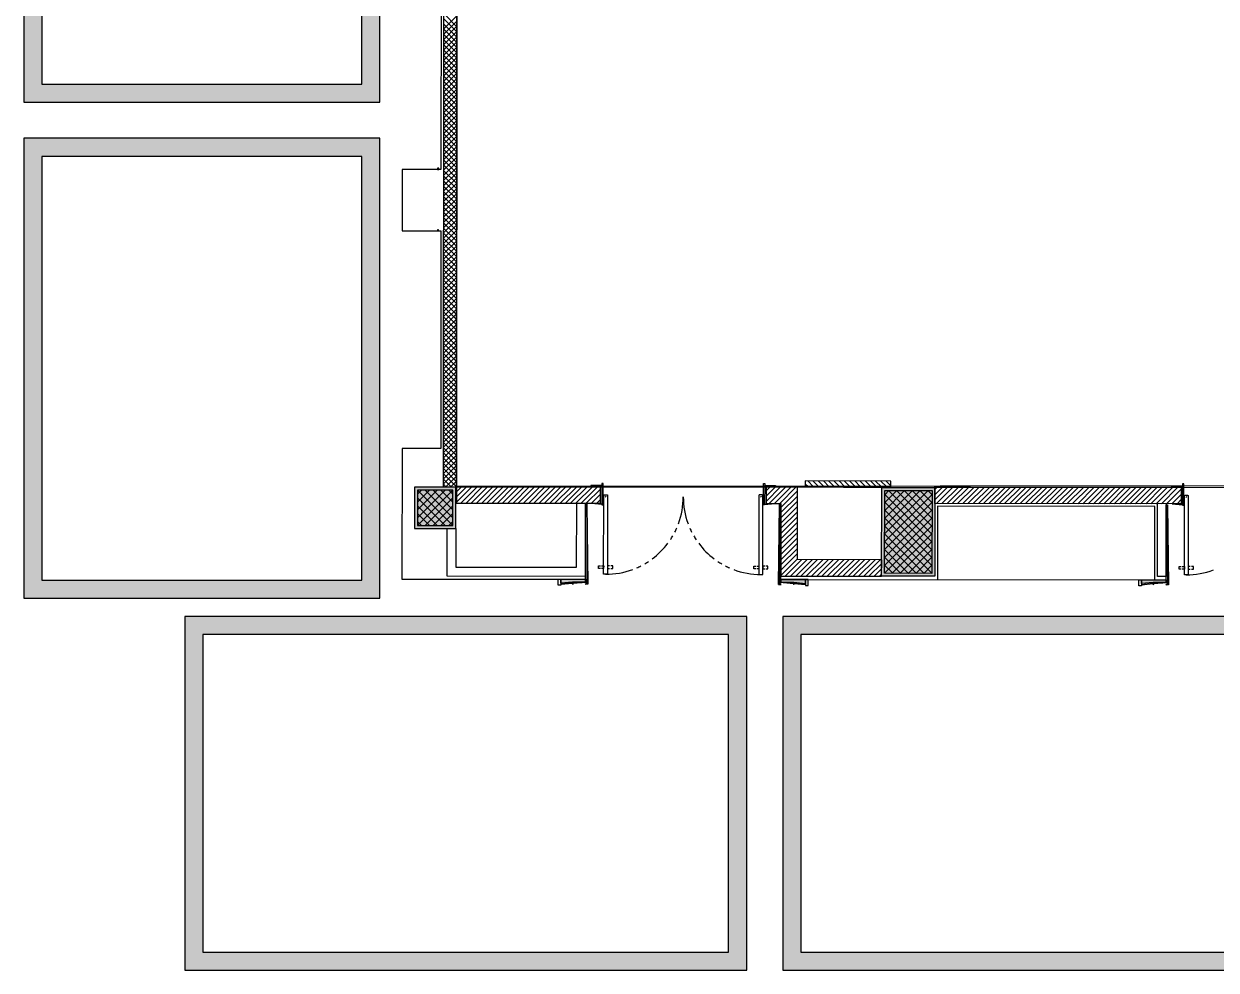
# Model space of a CAD drawing. Extents: x -957 to 3394, y -3 to 3008.
# Drawn here: x 424 to 1217, y 630 to 1259 of the extents above; entities that cross this region are included whole.
import ezdxf

# ---------------------------------------------------------------- set-up
doc = ezdxf.new("R2010")
doc.units = 0
doc.header["$MEASUREMENT"] = 0
for name, color, linetype in [('HATCHES', 7, 'CONTINUOUS'), ('PDF_COLUMN', 7, 'CONTINUOUS'), ('PDF_COLUMN_HATCH', 7, 'CONTINUOUS'), ('PDF_FRAMING-COLUMN', 7, 'CONTINUOUS'), ('PDF_FRAMING-COLUMN_HATCH', 7, 'CONTINUOUS'), ('PDF_GROUND', 7, 'CONTINUOUS'), ('PDF_HATCH', 7, 'CONTINUOUS'), ('PDF_I-DOOR', 7, 'CONTINUOUS'), ('PDF_I-DOOR-OPEN', 7, 'CONTINUOUS'), ('PDF_I-FURN-FIXD', 7, 'CONTINUOUS'), ('PDF_ID_LAYER', 7, 'CONTINUOUS'), ('PDF_SHREM-CAD_6_CABLE', 7, 'CONTINUOUS'), ('PDF_SHREM_ACOUSTIC_WALL', 7, 'CONTINUOUS')]:
    doc.layers.add(name, color=color, linetype=linetype)

msp = doc.modelspace()

# ---------------------------------------------------------------- hatches: boundary and pattern name
at = {"layer": 'HATCHES'}
h = msp.add_hatch(color=178, dxfattribs=at)
h.dxf.hatch_style = 1
h.paths.add_polyline_path([(660.59, 1512.96), (423.82, 1512.96), (423.82, 1207.2), (660.59, 1207.2)])
h.paths.add_polyline_path([(648.59, 1219.2), (435.82, 1219.2), (435.82, 1500.96), (648.59, 1500.96)], flags=16)
h.paths.add_polyline_path([(660.59, 1183.2), (423.82, 1183.2), (423.82, 877.44), (660.59, 877.44)])
h.paths.add_polyline_path([(648.59, 889.44), (435.82, 889.44), (435.82, 1171.2), (648.59, 1171.2)], flags=16)
h.paths.add_polyline_path([(530.93, 865.44), (530.93, 630.3), (904.48, 630.3), (904.48, 865.44)])
h.paths.add_polyline_path([(892.48, 853.44), (892.48, 642.3), (542.93, 642.3), (542.93, 853.44)], flags=16)
h.paths.add_polyline_path([(928.48, 865.44), (928.48, 630.3), (1302.03, 630.3), (1302.03, 865.44)])
h.paths.add_polyline_path([(940.48, 853.44), (1290.03, 853.44), (1290.03, 642.3), (940.48, 642.3)], flags=16)
h.paths.add_polyline_path([(1326.03, 865.44), (1326.03, 630.3), (1687.58, 630.3), (1687.58, 865.44)])
h.paths.add_polyline_path([(1675.58, 853.44), (1675.58, 642.3), (1338.03, 642.3), (1338.03, 853.44)], flags=16)
h.paths.add_polyline_path([(1711.61, 865.44), (1711.61, 630.3), (2085.16, 630.3), (2085.16, 865.44)])
h.paths.add_polyline_path([(2073.16, 853.44), (2073.16, 642.3), (1723.61, 642.3), (1723.61, 853.44)], flags=16)
at = {"layer": 'PDF_I-FURN-FIXD'}
for points in [[(780.93, 887.52), (780.94, 890.11), (797.29, 890.09), (797.29, 888.23), (788.66, 888.23), (788.66, 887.51)], [(943.58, 887.38), (943.58, 889.97), (927.23, 889.98), (927.23, 888.11), (935.85, 888.11), (935.85, 887.39)], [(1167.06, 887.19), (1167.06, 889.78), (1183.42, 889.76), (1183.41, 887.89), (1174.79, 887.9), (1174.79, 887.18)]]:
    msp.add_hatch(color=256, dxfattribs=at).paths.add_polyline_path(points)

# ---------------------------------------------------------------- linework, layer by layer
at = {"layer": 'HATCHES', "color": 253}
msp.add_lwpolyline([(712.53, 2126.9), (3285.08, 2124.7), (3284.08, 953.45), (711.53, 951.72), (712.53, 2126.9)], dxfattribs=at)
at = {"layer": 'PDF_COLUMN'}
for points in [[(683.54, 923.82), (711.07, 923.8), (711.09, 951.33), (683.56, 951.35)], [(685.51, 925.78), (709.1, 925.76), (709.12, 949.36), (685.53, 949.38)]]:
    msp.add_lwpolyline(points, close=True, dxfattribs=at)
at = {"layer": 'PDF_COLUMN_HATCH'}
for points in [[(685.51, 936.21), (698.7, 949.37)], [(685.51, 931), (703.91, 949.37)], [(685.51, 925.78), (709.12, 949.36)], [(685.52, 946.64), (688.27, 949.38)], [(685.52, 941.43), (693.48, 949.38)], [(703.89, 925.77), (685.52, 944.17)], [(709.1, 925.76), (685.53, 949.38)], [(690.72, 925.78), (709.12, 944.15)], [(709.11, 930.98), (690.74, 949.38)], [(709.11, 936.19), (695.96, 949.37)], [(709.12, 941.41), (701.17, 949.37)], [(709.12, 946.62), (706.38, 949.36)], [(698.67, 925.77), (685.52, 938.95)], [(695.93, 925.77), (709.12, 938.93)], [(693.46, 925.78), (685.51, 933.74)], [(688.25, 925.78), (685.51, 928.52)], [(701.15, 925.77), (709.11, 933.72)], [(706.36, 925.77), (709.11, 928.5)]]:
    msp.add_lwpolyline(points, dxfattribs=at)
for points in [[(683.54, 923.82), (711.07, 923.8), (683.56, 951.35), (711.09, 951.33)], [(685.51, 925.78), (709.1, 925.76), (685.53, 949.38), (709.12, 949.36)]]:
    msp.add_solid(points, dxfattribs=at)
at = {"layer": 'PDF_FRAMING-COLUMN'}
for points in [[(683.54, 923.82), (711.07, 923.8), (711.09, 951.33), (683.56, 951.35)], [(685.51, 925.78), (709.1, 925.76), (709.12, 949.36), (685.53, 949.38)], [(994.27, 951.08), (1029.67, 951.05), (1029.62, 892.06), (994.22, 892.09)], [(996.23, 949.12), (1027.7, 949.09), (1027.65, 894.03), (996.19, 894.05)]]:
    msp.add_lwpolyline(points, close=True, dxfattribs=at)
at = {"layer": 'PDF_FRAMING-COLUMN_HATCH'}
for points in [[(685.51, 936.21), (698.7, 949.37)], [(685.51, 931), (703.91, 949.37)], [(685.51, 925.78), (709.12, 949.36)], [(685.52, 946.64), (688.27, 949.38)], [(685.52, 941.43), (693.48, 949.38)], [(703.89, 925.77), (685.52, 944.17)], [(709.1, 925.76), (685.53, 949.38)], [(690.72, 925.78), (709.12, 944.15)], [(709.11, 930.98), (690.74, 949.38)], [(709.11, 936.19), (695.96, 949.37)], [(709.12, 941.41), (701.17, 949.37)], [(709.12, 946.62), (706.38, 949.36)], [(996.21, 925.43), (1019.92, 949.1)], [(996.21, 920.21), (1025.14, 949.09)], [(996.21, 915), (1027.7, 946.44)], [(996.22, 935.86), (1009.49, 949.1)], [(996.22, 930.64), (1014.71, 949.1)], [(996.23, 946.29), (999.06, 949.11)], [(996.23, 941.07), (1004.28, 949.11)], [(1027.67, 914.97), (996.23, 946.46)], [(1027.67, 920.19), (998.8, 949.11)], [(1027.68, 925.4), (1004.01, 949.11)], [(1027.68, 930.62), (1009.23, 949.11)], [(1027.69, 935.83), (1014.44, 949.1)], [(1027.69, 941.05), (1019.66, 949.1)], [(1027.7, 946.26), (1024.87, 949.09)], [(698.67, 925.77), (685.52, 938.95)], [(695.93, 925.77), (709.12, 938.93)], [(996.2, 909.79), (1027.69, 941.22)], [(996.2, 904.57), (1027.69, 936.01)], [(1027.66, 904.54), (996.22, 936.04)], [(1027.67, 909.76), (996.23, 941.25)], [(693.46, 925.78), (685.51, 933.74)], [(688.25, 925.78), (685.51, 928.52)], [(701.15, 925.77), (709.11, 933.72)], [(706.36, 925.77), (709.11, 928.5)], [(996.19, 899.36), (1027.68, 930.79)], [(1027.66, 899.33), (996.22, 930.82)], [(996.19, 894.14), (1027.68, 925.58)], [(1027.65, 894.12), (996.21, 925.61)], [(1022.53, 894.03), (996.21, 920.39)], [(1001.31, 894.05), (1027.67, 920.37)], [(1017.31, 894.04), (996.21, 915.18)], [(1006.53, 894.05), (1027.67, 915.15)], [(1012.1, 894.04), (996.2, 909.96)], [(1006.88, 894.04), (996.2, 904.75)], [(1011.74, 894.04), (1027.67, 909.94)], [(1016.96, 894.04), (1027.66, 904.72)], [(1001.67, 894.05), (996.19, 899.53)], [(1022.17, 894.03), (1027.66, 899.51)], [(996.45, 894.05), (996.19, 894.32)], [(1027.39, 894.03), (1027.65, 894.29)]]:
    msp.add_lwpolyline(points, dxfattribs=at)
for points in [[(683.54, 923.82), (711.07, 923.8), (683.56, 951.35), (711.09, 951.33)], [(685.51, 925.78), (709.1, 925.76), (685.53, 949.38), (709.12, 949.36)], [(994.27, 951.08), (1029.67, 951.05), (994.22, 892.09), (1029.62, 892.06)], [(996.23, 949.12), (1027.7, 949.09), (996.19, 894.05), (1027.65, 894.03)]]:
    msp.add_solid(points, dxfattribs=at)
at = {"layer": 'PDF_GROUND', "color": 178}
for points in [[(660.59, 1512.96), (423.82, 1512.96), (423.82, 1207.2), (660.59, 1207.2)], [(648.59, 1500.96), (435.82, 1500.96), (435.82, 1219.2), (648.59, 1219.2)], [(660.59, 1183.2), (423.82, 1183.2), (423.82, 877.44), (660.59, 877.44)], [(648.59, 1171.2), (435.82, 1171.2), (435.82, 889.44), (648.59, 889.44)], [(904.48, 865.44), (530.93, 865.44), (530.93, 630.3), (904.48, 630.3)], [(1302.03, 865.44), (928.48, 865.44), (928.48, 630.3), (1302.03, 630.3)], [(892.48, 853.44), (542.93, 853.44), (542.93, 642.3), (892.48, 642.3)], [(1290.03, 853.44), (940.48, 853.44), (940.48, 642.3), (1290.03, 642.3)]]:
    msp.add_lwpolyline(points, close=True, dxfattribs=at)
at = {"layer": 'PDF_HATCH'}
for points in [[(703.05, 1255.91), (711.79, 1264.63)], [(703.05, 1252.43), (711.79, 1261.15)], [(711.79, 1257.37), (703.06, 1266.11)], [(711.78, 1253.89), (703.06, 1262.63)], [(703.05, 1248.95), (711.79, 1257.68)], [(711.78, 1246.94), (703.05, 1255.68)], [(703.05, 1245.48), (711.78, 1254.2)], [(711.78, 1250.42), (703.06, 1259.16)], [(703.04, 1242), (711.78, 1250.72)], [(703.04, 1238.52), (711.78, 1247.25)], [(711.78, 1243.46), (703.05, 1252.2)], [(711.77, 1239.99), (703.05, 1248.73)], [(711.77, 1236.51), (703.05, 1245.25)], [(703.03, 1231.57), (711.77, 1240.29)], [(703.03, 1228.09), (711.77, 1236.82)], [(703.04, 1235.05), (711.78, 1243.77)], [(711.77, 1233.04), (703.04, 1241.77)], [(711.76, 1229.56), (703.04, 1238.3)], [(703.02, 1221.14), (711.76, 1229.87)], [(703.03, 1224.62), (711.77, 1233.34)], [(711.76, 1222.61), (703.03, 1231.35)], [(711.76, 1226.08), (703.04, 1234.82)], [(703.02, 1217.67), (711.76, 1226.39)], [(703.02, 1214.19), (711.76, 1222.91)], [(711.75, 1219.13), (703.03, 1227.87)], [(711.75, 1215.65), (703.03, 1224.39)], [(703.01, 1207.24), (711.75, 1215.96)], [(711.75, 1212.18), (703.02, 1220.92)], [(703.02, 1210.71), (711.75, 1219.44)], [(711.75, 1208.7), (703.02, 1217.44)], [(711.74, 1205.22), (703.02, 1213.96)], [(703, 1196.81), (711.74, 1205.53)], [(703.01, 1203.76), (711.75, 1212.48)], [(703.01, 1200.28), (711.75, 1209.01)], [(711.74, 1198.27), (703.01, 1207.01)], [(711.74, 1201.75), (703.02, 1210.49)], [(703, 1193.33), (711.74, 1202.05)], [(703, 1189.85), (711.74, 1198.58)], [(711.73, 1194.8), (703.01, 1203.53)], [(711.73, 1191.32), (703.01, 1200.06)], [(702.99, 1182.9), (711.73, 1191.63)], [(711.73, 1187.84), (703, 1196.58)], [(703, 1186.38), (711.73, 1195.1)], [(711.72, 1184.37), (703, 1193.11)], [(711.72, 1180.89), (703, 1189.63)], [(702.99, 1179.43), (711.73, 1188.15)], [(702.99, 1175.95), (711.73, 1184.67)], [(711.72, 1173.94), (702.99, 1182.68)], [(711.72, 1177.41), (703, 1186.15)], [(702.98, 1172.47), (711.72, 1181.2)], [(702.98, 1169), (711.72, 1177.72)], [(702.98, 1165.52), (711.72, 1174.24)], [(711.71, 1170.46), (702.99, 1179.2)], [(711.71, 1166.99), (702.99, 1175.72)], [(702.97, 1162.04), (711.71, 1170.77)], [(702.97, 1158.57), (711.71, 1167.29)], [(711.71, 1163.51), (702.98, 1172.25)], [(711.7, 1160.03), (702.98, 1168.77)], [(702.97, 1155.09), (711.71, 1163.82)], [(711.7, 1153.08), (702.97, 1161.82)], [(702.97, 1151.62), (711.7, 1160.34)], [(711.7, 1149.6), (702.97, 1158.34)], [(711.7, 1156.56), (702.98, 1165.3)], [(702.96, 1148.14), (711.7, 1156.86)], [(702.96, 1144.66), (711.7, 1153.39)], [(702.96, 1141.19), (711.7, 1149.91)], [(711.69, 1146.13), (702.97, 1154.87)], [(711.69, 1142.65), (702.97, 1151.39)], [(702.95, 1137.71), (711.69, 1146.43)], [(702.95, 1134.23), (711.69, 1142.96)], [(711.69, 1139.17), (702.96, 1147.91)], [(711.68, 1135.7), (702.96, 1144.44)], [(702.94, 1127.28), (711.68, 1136)], [(702.95, 1130.76), (711.69, 1139.48)], [(711.68, 1128.75), (702.95, 1137.48)], [(711.67, 1125.27), (702.95, 1134.01)], [(711.68, 1132.22), (702.96, 1140.96)], [(702.94, 1123.8), (711.68, 1132.53)], [(702.94, 1120.33), (711.68, 1129.05)], [(711.67, 1118.32), (702.94, 1127.06)], [(711.67, 1121.79), (702.95, 1130.53)], [(702.93, 1113.38), (711.67, 1122.1)], [(702.93, 1109.9), (711.67, 1118.62)], [(702.94, 1116.85), (711.67, 1125.58)], [(711.67, 1114.84), (702.94, 1123.58)], [(711.66, 1111.36), (702.94, 1120.1)], [(702.92, 1102.95), (711.66, 1111.67)], [(702.93, 1106.42), (711.67, 1115.15)], [(711.66, 1104.41), (702.93, 1113.15)], [(711.66, 1107.89), (702.94, 1116.63)], [(702.92, 1099.47), (711.66, 1108.19)], [(702.92, 1095.99), (711.66, 1104.72)], [(711.65, 1093.98), (702.92, 1102.72)], [(711.65, 1100.93), (702.93, 1109.67)], [(711.65, 1097.46), (702.93, 1106.2)], [(702.91, 1092.52), (711.65, 1101.24)], [(702.91, 1089.04), (711.65, 1097.76)], [(702.91, 1085.56), (711.65, 1094.29)], [(711.64, 1090.51), (702.92, 1099.24)], [(711.64, 1087.03), (702.92, 1095.77)], [(702.9, 1078.61), (711.64, 1087.34)], [(711.64, 1083.55), (702.91, 1092.29)], [(702.91, 1082.09), (711.64, 1090.81)], [(711.64, 1080.08), (702.91, 1088.82)], [(702.9, 1075.14), (711.64, 1083.86)], [(702.9, 1071.66), (711.64, 1080.38)], [(711.63, 1069.65), (702.9, 1078.39)], [(711.63, 1076.6), (702.91, 1085.34)], [(711.63, 1073.12), (702.91, 1081.86)], [(702.89, 1068.18), (711.63, 1076.91)], [(702.89, 1064.71), (711.63, 1073.43)], [(711.62, 1066.17), (702.9, 1074.91)], [(711.62, 1062.7), (702.9, 1071.43)], [(702.88, 1054.28), (711.62, 1063)], [(702.89, 1061.23), (711.63, 1069.95)], [(711.62, 1059.22), (702.89, 1067.96)], [(702.89, 1057.75), (711.62, 1066.48)], [(711.61, 1055.74), (702.89, 1064.48)], [(702.88, 1050.8), (711.62, 1059.53)], [(702.88, 1047.32), (711.62, 1056.05)], [(711.61, 1052.27), (702.89, 1061)], [(711.61, 1048.79), (702.89, 1057.53)], [(702.87, 1043.85), (711.61, 1052.57)], [(702.87, 1040.37), (711.61, 1049.1)], [(711.61, 1045.31), (702.88, 1054.05)], [(711.6, 1041.84), (702.88, 1050.58)], [(711.6, 1038.36), (702.88, 1047.1)], [(702.86, 1033.42), (711.6, 1042.14)], [(702.86, 1029.94), (711.6, 1038.67)], [(702.87, 1036.9), (711.61, 1045.62)], [(711.6, 1034.88), (702.87, 1043.62)], [(711.59, 1031.41), (702.87, 1040.15)], [(702.86, 1026.47), (711.6, 1035.19)], [(711.59, 1024.46), (702.86, 1033.19)], [(702.86, 1022.99), (711.59, 1031.71)], [(711.59, 1027.93), (702.87, 1036.67)], [(702.85, 1019.51), (711.59, 1028.24)], [(702.85, 1016.04), (711.59, 1024.76)], [(711.59, 1020.98), (702.86, 1029.72)], [(711.58, 1017.5), (702.86, 1026.24)], [(711.58, 1014.03), (702.86, 1022.77)], [(702.84, 1009.09), (711.58, 1017.81)], [(702.85, 1012.56), (711.59, 1021.29)], [(711.58, 1010.55), (702.85, 1019.29)], [(711.57, 1007.07), (702.85, 1015.81)], [(702.83, 998.66), (711.57, 1007.38)], [(702.84, 1005.61), (711.58, 1014.33)], [(702.84, 1002.13), (711.58, 1010.86)], [(711.57, 1000.12), (702.84, 1008.86)], [(711.57, 1003.6), (702.85, 1012.34)], [(702.83, 995.18), (711.57, 1003.9)], [(702.83, 991.7), (711.57, 1000.43)], [(711.56, 996.64), (702.84, 1005.38)], [(711.56, 993.17), (702.84, 1001.91)], [(702.82, 984.75), (711.56, 993.47)], [(711.56, 989.69), (702.83, 998.43)], [(702.83, 988.23), (711.56, 996.95)], [(711.56, 986.22), (702.83, 994.95)], [(711.55, 982.74), (702.83, 991.48)], [(702.82, 981.27), (711.56, 990)], [(702.82, 977.8), (711.56, 986.52)], [(711.55, 975.79), (702.82, 984.53)], [(711.55, 979.26), (702.83, 988)], [(702.81, 974.32), (711.55, 983.05)], [(702.81, 970.85), (711.55, 979.57)], [(702.81, 967.37), (711.55, 976.09)], [(711.54, 972.31), (702.82, 981.05)], [(711.54, 968.83), (702.82, 977.57)], [(702.8, 963.89), (711.54, 972.62)], [(702.8, 960.42), (711.54, 969.14)], [(711.54, 965.36), (702.81, 974.1)], [(711.53, 961.88), (702.81, 970.62)], [(702.8, 956.94), (711.54, 965.66)], [(711.53, 954.93), (702.8, 963.67)], [(702.8, 953.46), (711.53, 962.19)], [(711.53, 951.45), (702.8, 960.19)], [(711.53, 958.41), (702.81, 967.14)], [(708.18, 951.33), (702.8, 956.72)], [(704.7, 951.33), (702.8, 953.24)], [(704.14, 951.33), (711.53, 958.71)], [(707.62, 951.33), (711.53, 955.24)], [(711.09, 951.33), (711.53, 951.76)], [(711.52, 948.28), (714.96, 951.72)], [(711.52, 944.81), (718.44, 951.71)], [(711.52, 941.33), (721.92, 951.71)], [(714.37, 940.7), (725.39, 951.71)], [(717.85, 940.7), (728.87, 951.7)], [(721.32, 940.7), (732.34, 951.7)], [(724.8, 940.7), (735.82, 951.7)], [(728.28, 940.69), (739.3, 951.7)], [(731.75, 940.69), (742.77, 951.69)], [(735.23, 940.69), (746.25, 951.69)], [(738.7, 940.68), (749.73, 951.69)], [(742.18, 940.68), (753.2, 951.68)], [(745.66, 940.68), (756.68, 951.68)], [(749.13, 940.67), (760.15, 951.68)], [(752.61, 940.67), (763.63, 951.67)], [(756.09, 940.67), (767.11, 951.67)], [(759.56, 940.67), (770.58, 951.67)], [(763.04, 940.66), (774.06, 951.67)], [(766.51, 940.66), (777.54, 951.66)], [(769.99, 940.66), (781.01, 951.66)], [(773.47, 940.65), (784.49, 951.66)], [(776.94, 940.65), (787.97, 951.65)], [(780.42, 940.65), (791.44, 951.65)], [(783.9, 940.64), (794.92, 951.65)], [(787.37, 940.64), (798.39, 951.65)], [(790.85, 940.64), (801.87, 951.64)], [(794.33, 940.64), (805.35, 951.64)], [(917.37, 945.38), (923.54, 951.54)], [(917.37, 941.9), (927.02, 951.54)], [(917.38, 948.86), (920.07, 951.54)], [(919.47, 940.53), (930.5, 951.53)], [(922.95, 940.53), (933.97, 951.53)], [(926.43, 940.52), (937.45, 951.53)], [(945.49, 951.52), (943.38, 953.63)], [(948.97, 951.52), (945.04, 955.45)], [(952.44, 951.51), (948.51, 955.45)], [(955.92, 951.51), (951.99, 955.45)], [(959.4, 951.51), (955.47, 955.44)], [(962.87, 951.5), (958.94, 955.44)], [(966.35, 951.5), (962.42, 955.44)], [(969.83, 951.5), (965.9, 955.43)], [(973.3, 951.5), (969.37, 955.43)], [(976.78, 951.49), (972.85, 955.43)], [(980.25, 951.49), (976.33, 955.43)], [(983.73, 951.49), (979.8, 955.42)], [(987.21, 951.48), (983.28, 955.42)], [(990.68, 951.48), (986.75, 955.42)], [(994.16, 951.48), (990.23, 955.41)], [(997.64, 951.47), (993.71, 955.41)], [(1000.34, 952.24), (997.18, 955.41)], [(1029.66, 946.33), (1034.79, 951.44)], [(1029.66, 942.85), (1038.26, 951.44)], [(1029.67, 949.81), (1031.31, 951.45)], [(1030.72, 940.43), (1041.74, 951.44)], [(1034.19, 940.43), (1045.21, 951.43)], [(1037.67, 940.43), (1048.69, 951.43)], [(1041.15, 940.42), (1052.17, 951.43)], [(1044.62, 940.42), (1055.64, 951.43)], [(1048.1, 940.42), (1059.12, 951.42)], [(1051.57, 940.42), (1062.6, 951.42)], [(1055.05, 940.41), (1066.07, 951.42)], [(1058.53, 940.41), (1069.55, 951.41)], [(1062, 940.41), (1073.02, 951.41)], [(1065.48, 940.4), (1076.5, 951.41)], [(1068.96, 940.4), (1079.98, 951.4)], [(1072.43, 940.4), (1083.45, 951.4)], [(1075.91, 940.4), (1086.93, 951.4)], [(1079.38, 940.39), (1090.41, 951.4)], [(1082.86, 940.39), (1093.88, 951.39)], [(1086.34, 940.39), (1097.36, 951.39)], [(1089.81, 940.38), (1100.84, 951.39)], [(1093.29, 940.38), (1104.31, 951.38)], [(1096.77, 940.38), (1107.79, 951.38)], [(797.8, 940.63), (807.25, 950.07)], [(801.28, 940.63), (807.25, 946.59)], [(927.27, 937.89), (938.29, 948.89)], [(927.27, 934.41), (938.29, 945.42)], [(1100.24, 940.37), (1111.26, 951.38)], [(1103.72, 940.37), (1114.74, 951.37)], [(1107.2, 940.37), (1118.22, 951.37)], [(1110.67, 940.37), (1121.69, 951.37)], [(1114.15, 940.36), (1125.17, 951.37)], [(1117.62, 940.36), (1128.65, 951.36)], [(1121.1, 940.36), (1132.12, 951.36)], [(1124.58, 940.35), (1135.6, 951.36)], [(1128.05, 940.35), (1139.08, 951.35)], [(1131.53, 940.35), (1142.55, 951.35)], [(1135.01, 940.34), (1146.03, 951.35)], [(1138.48, 940.34), (1149.5, 951.34)], [(1141.96, 940.34), (1152.98, 951.34)], [(1145.44, 940.34), (1156.46, 951.34)], [(1148.91, 940.33), (1159.93, 951.34)], [(1152.39, 940.33), (1163.41, 951.33)], [(1155.86, 940.33), (1166.89, 951.33)], [(1159.34, 940.32), (1170.36, 951.33)], [(1162.82, 940.32), (1173.84, 951.32)], [(1166.29, 940.32), (1177.31, 951.32)], [(1169.77, 940.31), (1180.79, 951.32)], [(1173.25, 940.31), (1184.27, 951.32)], [(1176.72, 940.31), (1187.74, 951.31)], [(1180.2, 940.31), (1191.22, 951.31)], [(1183.67, 940.3), (1193.38, 949.99)], [(1187.15, 940.3), (1193.38, 946.51)], [(804.75, 940.63), (807.25, 943.12)], [(927.26, 930.94), (938.28, 941.94)], [(927.26, 927.46), (938.28, 938.46)], [(1190.63, 940.3), (1193.37, 943.04)], [(927.25, 920.51), (938.28, 931.51)], [(927.25, 917.03), (938.27, 928.04)], [(927.26, 923.98), (938.28, 934.99)], [(927.24, 910.08), (938.27, 921.08)], [(927.25, 913.56), (938.27, 924.56)], [(927.24, 906.6), (938.26, 917.61)], [(927.24, 903.13), (938.26, 914.13)], [(927.23, 896.17), (938.25, 907.18)], [(927.24, 899.65), (938.26, 910.65)], [(927.23, 892.7), (938.25, 903.7)], [(930.15, 892.14), (941.18, 903.15)], [(933.63, 892.14), (944.65, 903.14)], [(937.11, 892.14), (948.13, 903.14)], [(940.58, 892.13), (951.6, 903.14)], [(944.06, 892.13), (955.08, 903.13)], [(947.54, 892.13), (958.56, 903.13)], [(951.01, 892.13), (962.03, 903.13)], [(954.49, 892.12), (965.51, 903.13)], [(957.96, 892.12), (968.99, 903.12)], [(961.44, 892.12), (972.46, 903.12)], [(964.92, 892.11), (975.94, 903.12)], [(968.39, 892.11), (979.42, 903.11)], [(971.87, 892.11), (982.89, 903.11)], [(975.35, 892.11), (986.37, 903.11)], [(978.82, 892.1), (989.84, 903.11)], [(982.3, 892.1), (993.32, 903.1)], [(985.78, 892.1), (994.23, 900.53)], [(989.25, 892.09), (994.22, 897.06)], [(992.73, 892.09), (994.22, 893.58)]]:
    msp.add_lwpolyline(points, dxfattribs=at)
at = {"layer": 'PDF_I-DOOR'}
for points in [[(808.21, 953.83), (808.2, 939.59), (808.97, 939.59), (808.98, 953.83)], [(916.43, 953.74), (916.41, 939.5), (915.64, 939.5), (915.66, 953.74)], [(1194.34, 953.5), (1194.33, 939.26), (1195.1, 939.26), (1195.11, 953.5)]]:
    msp.add_lwpolyline(points, close=True, dxfattribs=at)
for points in [[(812, 945.89), (811.95, 893.41), (809.36, 893.41), (809.41, 945.89, -0.414216), (809.75, 946.23), (811.65, 946.23, -0.414172)], [(912.63, 945.8), (912.58, 893.33), (915.17, 893.32), (915.22, 945.8, 0.414172), (914.87, 946.14), (912.97, 946.14, 0.414216)], [(1198.12, 945.56), (1198.08, 893.08), (1195.49, 893.08), (1195.53, 945.56, -0.414216), (1195.88, 945.9), (1197.78, 945.9, -0.414216)]]:
    msp.add_lwpolyline(points, format="xyb", close=True, dxfattribs=at)
for points in [[(810.36, 944.68), (811.05, 945.37)], [(913.58, 944.59), (914.27, 945.28)], [(1196.48, 944.35), (1197.17, 945.04)], [(801.38, 940.63), (808.2, 939.93), (801.38, 940.63)], [(923.24, 940.53), (916.41, 939.84), (923.24, 940.53)], [(1187.5, 940.3), (1194.33, 939.6), (1187.5, 940.3)], [(807.27, 897.21), (805.91, 897.21), (805.92, 898.94), (807.27, 898.94)], [(808.01, 898.94), (809.37, 898.94), (809.36, 897.21), (808.01, 897.21)], [(813.32, 898.93), (811.96, 898.93), (811.96, 897.21), (813.32, 897.21)], [(814.05, 897.21), (815.41, 897.2), (815.41, 898.93), (814.05, 898.93)], [(910.49, 897.12), (909.14, 897.12), (909.14, 898.85), (910.49, 898.85)], [(911.23, 898.85), (912.59, 898.85), (912.58, 897.12), (911.23, 897.12)], [(916.54, 898.84), (915.18, 898.85), (915.18, 897.12), (916.54, 897.12)], [(917.27, 897.12), (918.63, 897.12), (918.63, 898.84), (917.27, 898.84)], [(1193.39, 896.88), (1192.04, 896.88), (1192.04, 898.61), (1193.4, 898.61)], [(1194.14, 898.61), (1195.49, 898.61), (1195.49, 896.88), (1194.13, 896.88)], [(1199.44, 898.6), (1198.08, 898.6), (1198.09, 896.88), (1199.44, 896.88)], [(1200.18, 896.88), (1201.53, 896.87), (1201.53, 898.6), (1200.18, 898.6)]]:
    msp.add_lwpolyline(points, dxfattribs=at)
at = {"layer": 'PDF_I-DOOR-OPEN'}
msp.add_lwpolyline([(859.08, 926.92, 0.089831), (862.31, 944.98, 0.089837), (865.52, 926.92)], format="xyb", dxfattribs=at)
for centre, radius, start, end in [((810.84, 944.88), 51.48, 333.01318, 336.29618), ((913.79, 944.79), 51.48, 203.60452, 206.88755), ((810.85, 944.88), 51.46, 306.74119, 323.16122), ((810.83, 944.89), 51.49, 326.44629, 329.72872), ((913.8, 944.8), 51.49, 210.17328, 213.4557), ((913.78, 944.79), 51.46, 216.74071, 233.16129), ((810.85, 944.88), 51.46, 269.78736, 290.32087), ((810.84, 944.89), 51.48, 293.60395, 296.88691), ((810.85, 944.87), 51.45, 300.17287, 303.45762), ((913.79, 944.81), 51.49, 236.44629, 239.72872), ((913.78, 944.8), 51.48, 243.01445, 246.29748), ((913.78, 944.79), 51.46, 249.58125, 270.11452), ((1196.97, 944.55), 51.46, 269.78748, 290.32075)]:
    msp.add_arc(centre, radius, start, end, dxfattribs=at)
at = {"layer": 'PDF_I-FURN-FIXD'}
for points in [[(800.92, 951.64), (808.21, 951.64), (808.21, 952.38), (800.92, 952.39)], [(923.71, 951.54), (916.42, 951.54), (916.42, 952.53), (923.71, 952.52)], [(1187.05, 951.31), (1194.34, 951.31), (1194.34, 952.05), (1187.05, 952.06)], [(798.19, 888.22), (797.29, 888.23), (797.33, 939.99), (798.23, 939.99)], [(926.33, 888.11), (927.23, 888.11), (927.27, 939.88), (926.37, 939.88)], [(1184.31, 887.89), (1183.41, 887.89), (1183.46, 939.66), (1184.36, 939.66)], [(780.93, 886.08), (779.14, 886.08), (779.14, 890.11), (780.94, 890.11)], [(780.93, 887.52), (780.94, 890.11), (797.29, 890.09), (797.29, 888.23), (788.66, 888.23)], [(943.58, 887.38), (943.58, 889.97), (927.23, 889.98), (927.23, 888.11), (935.85, 888.11)], [(943.58, 885.94), (945.38, 885.94), (945.38, 889.97), (943.58, 889.97)], [(1167.06, 885.75), (1165.26, 885.75), (1165.26, 889.78), (1167.06, 889.78)], [(1167.06, 887.19), (1167.06, 889.78), (1183.42, 889.76), (1183.41, 887.89), (1174.79, 887.9)]]:
    msp.add_lwpolyline(points, close=True, dxfattribs=at)
for points in [[(798.91, 886.79), (798.23, 939.99), (798.91, 886.79)], [(925.61, 886.68), (926.37, 939.88), (925.61, 886.68)], [(1185.03, 886.46), (1184.36, 939.66), (1185.03, 886.46)], [(798.19, 888.22), (788.66, 887.51), (798.19, 888.22)], [(926.33, 888.11), (935.85, 887.39), (926.33, 888.11)], [(780.93, 886.8), (788.66, 887.51), (780.93, 886.8)], [(789.02, 887.51), (788.66, 886.44)], [(798.91, 886.79), (797.11, 886.79), (798.19, 887.51)], [(925.61, 886.68), (927.4, 886.68), (926.33, 887.4)], [(935.85, 887.39), (935.49, 886.31)], [(943.58, 886.66), (935.85, 887.39), (943.58, 886.66)], [(1167.06, 886.47), (1174.79, 887.18), (1167.06, 886.47)], [(1184.31, 887.89), (1174.79, 887.18), (1184.31, 887.89)], [(1175.15, 887.18), (1174.79, 886.1)], [(1185.03, 886.46), (1183.23, 886.46), (1184.31, 887.18)]]:
    msp.add_lwpolyline(points, dxfattribs=at)
at = {"layer": 'PDF_ID_LAYER'}
for points in [[(699.43, 1750.92), (699.33, 1642.96), (675.85, 1642.98), (675.82, 1602.08), (701.58, 1602.05), (701.47, 1476.59), (675.71, 1476.61), (675.68, 1435.71), (701.44, 1435.69), (701.35, 1327.73), (675.58, 1327.75), (675.55, 1286.84), (701.31, 1286.82), (701.2, 1162.54), (675.44, 1162.56), (675.41, 1121.66), (701.17, 1121.63), (701.05, 977.11), (675.29, 977.13), (675.21, 890.2), (797.29, 890.09)], [(927.23, 889.98), (1175.77, 889.77), (1175.81, 938.54), (1031.43, 938.66), (1031.38, 889.89)]]:
    msp.add_lwpolyline(points, dxfattribs=at)
for points in [[(698.92, 1162.54), (699.66, 1162.54), (699.66, 1163.27), (698.92, 1163.27)], [(698.92, 1162.54), (699.66, 1162.54), (699.66, 1163.27), (698.92, 1163.27)], [(698.89, 1121.64), (699.62, 1121.64), (699.62, 1122.37), (698.89, 1122.37)], [(698.89, 1121.64), (699.62, 1121.64), (699.62, 1122.37), (698.89, 1122.37)], [(1000.35, 955.41), (943.38, 955.45), (943.38, 951.52), (1000.34, 951.47)]]:
    msp.add_lwpolyline(points, close=True, dxfattribs=at)
at = {"layer": 'PDF_SHREM-CAD_6_CABLE', "color": 253}
msp.add_lwpolyline([(712.53, 2126.9), (3285.08, 2124.7), (3284.08, 949.12), (711.53, 951.32)], close=True, dxfattribs=at)
at = {"layer": 'PDF_SHREM_ACOUSTIC_WALL'}
for points in [[(711.52, 940.71), (711.53, 951.33), (702.79, 951.33), (703.09, 1293.51), (711.82, 1293.5), (711.53, 951.33), (711.52, 940.71), (807.25, 940.63), (807.26, 951.64), (711.53, 951.72)], [(1053.27, 951.43), (1029.67, 951.45), (1193.38, 951.31), (1193.37, 940.29), (1029.66, 940.43), (1029.67, 951.45)], [(711.53, 951.33), (702.79, 951.33)], [(705.17, 923.8), (705.14, 892.34), (797.29, 892.26), (797.33, 940.63)], [(711.07, 923.8), (711.05, 898.23), (791.4, 898.16), (791.44, 940.64)], [(1183.48, 940.3), (1183.44, 891.93), (1177.54, 891.93), (1177.58, 940.31)]]:
    msp.add_lwpolyline(points, dxfattribs=at)
msp.add_lwpolyline([(917.37, 940.53), (927.27, 940.52), (927.23, 892.15), (994.22, 892.09), (994.23, 903.1), (938.25, 903.15), (938.29, 951.53), (917.38, 951.54)], close=True, dxfattribs=at)

doc.saveas('drawing.dxf')
